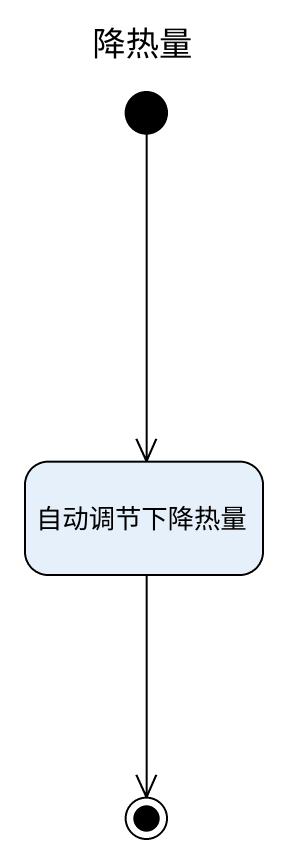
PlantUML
@startuml
title 降热量
hide empty description
state 自动调节下降热量
[*] --> 自动调节下降热量
自动调节下降热量 --> [*]
@enduml
